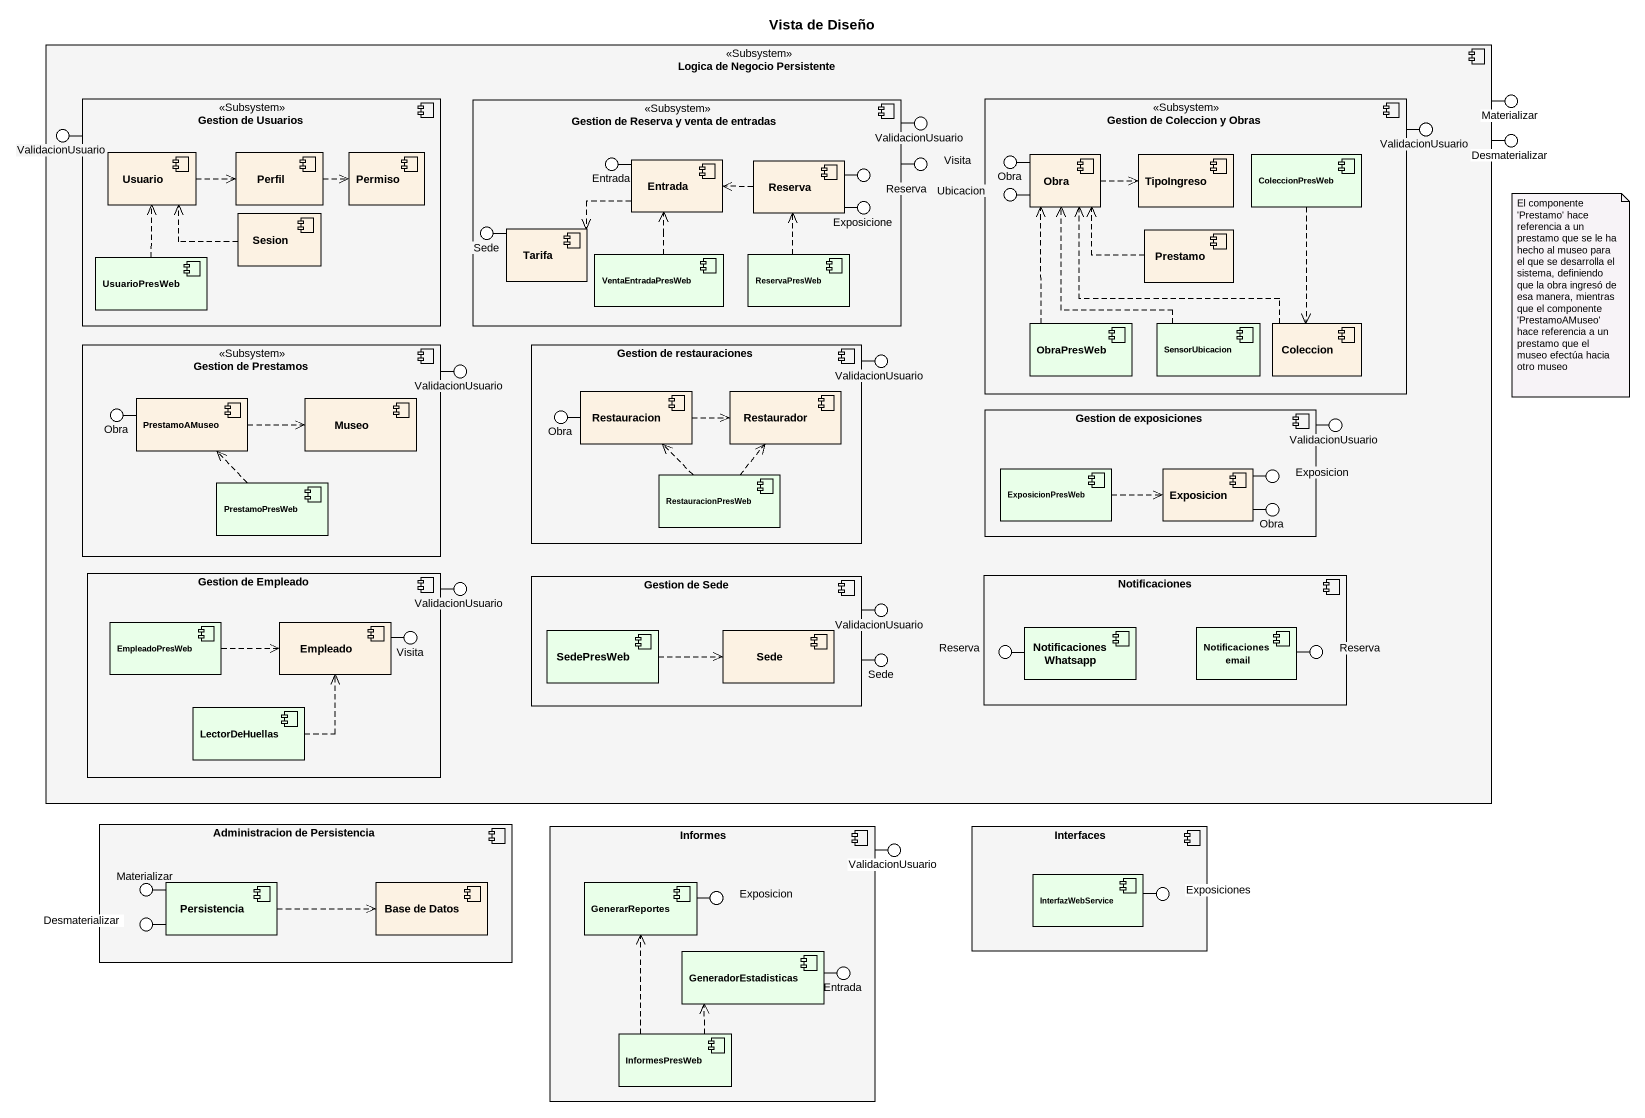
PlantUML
@startuml
title Vista de Diseño
component "Logica de Negocio Persistente" as Logica_de_Negocio <<Subsystem>> #F5F5F5 {
  component "Gestion de Usuarios" as Gestion_de_Usuarios <<Subsystem>> #F5F5F5 {
    component Usuario
    component Perfil
    component Permiso
    component Sesion
    component UsuarioPresWeb #E9FFE9
  }
  component "Gestion de Reserva y venta de entradas" as Gestion_de_Reserva_y_venta <<Subsystem>> #F5F5F5 {
    component "Entrada" as Entrada_2
    component Reserva
    component Tarifa
    component VentaEntradaPresWeb #E9FFE9
    component ReservaPresWeb #E9FFE9
  }
  component "Gestion de Coleccion y Obras" as Gestion_de_Coleccion_y_Obras <<Subsystem>> #F5F5F5 {
    component "Obra" as Obra_2
    component TipoIngreso
    component ColeccionPresWeb #E9FFE9
    component Prestamo
    component ObraPresWeb #E9FFE9
    component SensorUbicacion #E9FFE9
    component Coleccion
  }
  component "Gestion de Prestamos" as Gestion_de_Prestamos <<Subsystem>> #F5F5F5 {
    component PrestamoAMuseo
    component Museo
    component PrestamoPresWeb #E9FFE9
  }
  component "Gestion de restauraciones" as Gestion_de_restauraciones #F5F5F5 {
    component Restauracion
    component Restaurador
    component RestauracionPresWeb #E9FFE9
  }
  component "Gestion de exposiciones" as Gestion_de_exposiciones #F5F5F5 {
    component ExposicionPresWeb #E9FFE9
    component Exposicion
  }
  component "Gestion de Empleado" as Gestion_de_Empleado #F5F5F5 {
    component EmpleadoPresWeb #E9FFE9
    component Empleado
    component LectorDeHuellas #E9FFE9
  }
  component "Gestion de Sede" as Gestion_de_Sede #F5F5F5 {
    component SedePresWeb #E9FFE9
    component "Sede" as Sede_2
  }
  component Notificaciones #F5F5F5 {
    component "Notificaciones Whatsapp" as Notificaciones_Whatsapp #E9FFE9
    component "Notificaciones email" as Notificaciones_email #E9FFE9
  }
}
() ValidacionUsuario
() "ValidacionUsuario" as ValidacionUsuario_2
() "ValidacionUsuario" as ValidacionUsuario_3
() Desmaterializar
() Materializar
() Entrada
() "Reserva" as Reserva_2
() Visita
() Obra
() Exposicione
() Ubicacion
() Sede
() "ValidacionUsuario" as ValidacionUsuario_4
() "Obra" as Obra_3
() "ValidacionUsuario" as ValidacionUsuario_5
() "Obra" as Obra_4
() "ValidacionUsuario" as ValidacionUsuario_6
() "Exposicion" as Exposicion_2
() "Obra" as Obra_5
() "ValidacionUsuario" as ValidacionUsuario_7
() "Visita" as Visita_2
() "ValidacionUsuario" as ValidacionUsuario_8
() "Sede" as Sede_3
() "Reserva" as Reserva_3
() "Reserva" as Reserva_4
component "Administracion de Persistencia" as Administracion_de #F5F5F5 {
  component Persistencia #E9FFE9
  component "Base de Datos" as Base_de_Datos
}
component Informes #F5F5F5 {
  component GenerarReportes #E9FFE9
  component GeneradorEstadisticas #E9FFE9
  component InformesPresWeb #E9FFE9
}
() "ValidacionUsuario" as ValidacionUsuario_9
component Interfaces #F5F5F5 {
  component InterfazWebService #E9FFE9
}
() "Materializar" as Materializar_2
() "Exposicion" as Exposicion_3
() Exposiciones
() "Desmaterializar" as Desmaterializar_2
() "Entrada" as Entrada_3
Gestion_de_Usuarios -left- ValidacionUsuario
Gestion_de_Reserva_y_venta -right- ValidacionUsuario_2
Gestion_de_Coleccion_y_Obras -right- ValidacionUsuario_3
Logica_de_Negocio -right- Desmaterializar
Logica_de_Negocio -right- Materializar
Entrada_2 -left- Entrada
Reserva -right- Reserva_2
Gestion_de_Reserva_y_venta -right- Visita
Obra_2 -left- Obra
Reserva -right- Exposicione
Obra_2 -left- Ubicacion
Tarifa -left- Sede
Gestion_de_restauraciones -right- ValidacionUsuario_4
PrestamoAMuseo -left- Obra_3
Gestion_de_Prestamos -right- ValidacionUsuario_5
Restauracion -left- Obra_4
Gestion_de_exposiciones -right- ValidacionUsuario_6
Exposicion -right- Exposicion_2
Exposicion -right- Obra_5
Gestion_de_Empleado -right- ValidacionUsuario_7
Empleado -right- Visita_2
Gestion_de_Sede -right- ValidacionUsuario_8
Gestion_de_Sede -right- Sede_3
Notificaciones_Whatsapp -left- Reserva_3
Notificaciones_email -right- Reserva_4
Informes -up- ValidacionUsuario_9
Persistencia -left- Materializar_2
GenerarReportes -right- Exposicion_3
InterfazWebService -right- Exposiciones
Persistencia -left- Desmaterializar_2
GeneradorEstadisticas -right- Entrada_3
Usuario .right.> Perfil
Perfil .right.> Permiso
Entrada_2 .left.> Tarifa
Reserva .left.> Entrada_2
Obra_2 .right.> TipoIngreso
ColeccionPresWeb ..> Coleccion
Sesion .left.> Usuario
UsuarioPresWeb .up.> Usuario
VentaEntradaPresWeb .up.> Entrada_2
ReservaPresWeb .up.> Reserva
Prestamo .up.> Obra_2
ObraPresWeb .up.> Obra_2
SensorUbicacion .up.> Obra_2
Coleccion .up.> Obra_2
PrestamoAMuseo .right.> Museo
Restauracion .right.> Restaurador
PrestamoPresWeb .up.> PrestamoAMuseo
RestauracionPresWeb .up.> Restauracion
RestauracionPresWeb .up.> Restaurador
ExposicionPresWeb .right.> Exposicion
EmpleadoPresWeb .right.> Empleado
SedePresWeb .right.> Sede_2
LectorDeHuellas .up.> Empleado
Persistencia .right.> Base_de_Datos
InformesPresWeb .up.> GenerarReportes
InformesPresWeb .up.> GeneradorEstadisticas
note as N1
  El componente 'Prestamo' hace referencia a un prestamo que se le ha hecho al museo para el que se desarrolla el sistema, definiendo que la obra ingresó de esa manera, mientras que el componente 'PrestamoAMuseo' hace referencia a un prestamo que el museo efectúa hacia otro museo
end note
@enduml
